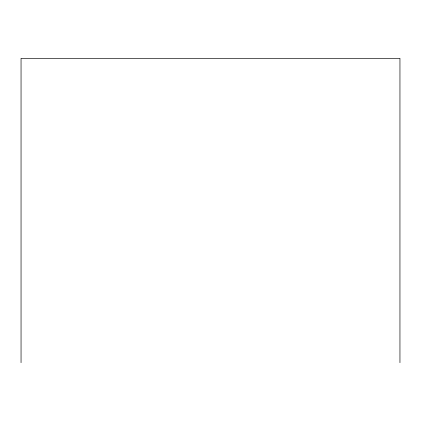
<?xml version="1.0" encoding="UTF-8"?>
<svg xmlns="http://www.w3.org/2000/svg" width="421" height="421" viewBox="0 0 421 421"><rect width="100%" height="100%" fill="white"/><g stroke="black" fill="none" stroke-linecap="round" stroke-linejoin="round"><path stroke-width="0.63" d="M399.95 362.676L399.95 58.324L21.05 58.324L21.05 362.676"/></g></svg>
